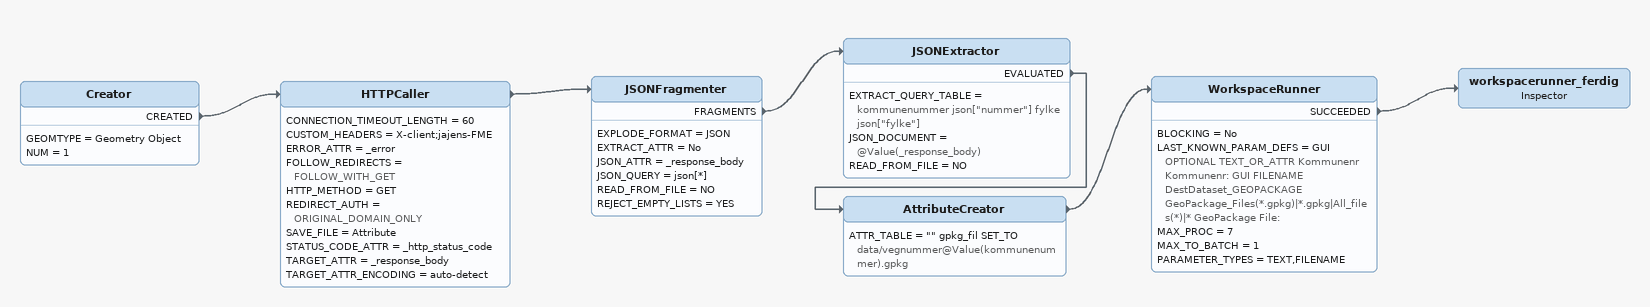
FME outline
Creator
    GEOMTYPE = Geometry Object
    NUM = 1
    CREATED -> HTTPCaller
HTTPCaller
    CONNECTION_TIMEOUT_LENGTH = 60
    CUSTOM_HEADERS = X-client;jajens-FME
    ERROR_ATTR = _error
    FOLLOW_REDIRECTS = FOLLOW_WITH_GET
    HTTP_METHOD = GET
    REDIRECT_AUTH = ORIGINAL_DOMAIN_ONLY
    SAVE_FILE = Attribute
    STATUS_CODE_ATTR = _http_status_code
    TARGET_ATTR = _response_body
    TARGET_ATTR_ENCODING = auto-detect
    -> JSONFragmenter
JSONFragmenter
    EXPLODE_FORMAT = JSON
    EXTRACT_ATTR = No
    JSON_ATTR = _response_body
    JSON_QUERY = json[*]
    READ_FROM_FILE = NO
    REJECT_EMPTY_LISTS = YES
    FRAGMENTS -> JSONExtractor
JSONExtractor
    EXTRACT_QUERY_TABLE = kommunenummer json["nummer"] fylke json["fylke"]
    JSON_DOCUMENT = @Value(_response_body)
    READ_FROM_FILE = NO
    EVALUATED -> AttributeCreator
AttributeCreator
    ATTR_TABLE = "" gpkg_fil SET_TO data/vegnummer@Value(kommunenummer).gpkg
    -> WorkspaceRunner
WorkspaceRunner
    BLOCKING = No
    LAST_KNOWN_PARAM_DEFS = GUI OPTIONAL TEXT_OR_ATTR Kommunenr Kommunenr: GUI FILENAME DestDataset_GEOPACKAGE GeoPackage_Files(*.gpkg)|*.gpkg|All_files(*)|* GeoPackage File:
    MAX_PROC = 7
    MAX_TO_BATCH = 1
    PARAMETER_TYPES = TEXT,FILENAME
    SUCCEEDED -> workspacerunner_ferdig
workspacerunner_ferdig: Inspector
